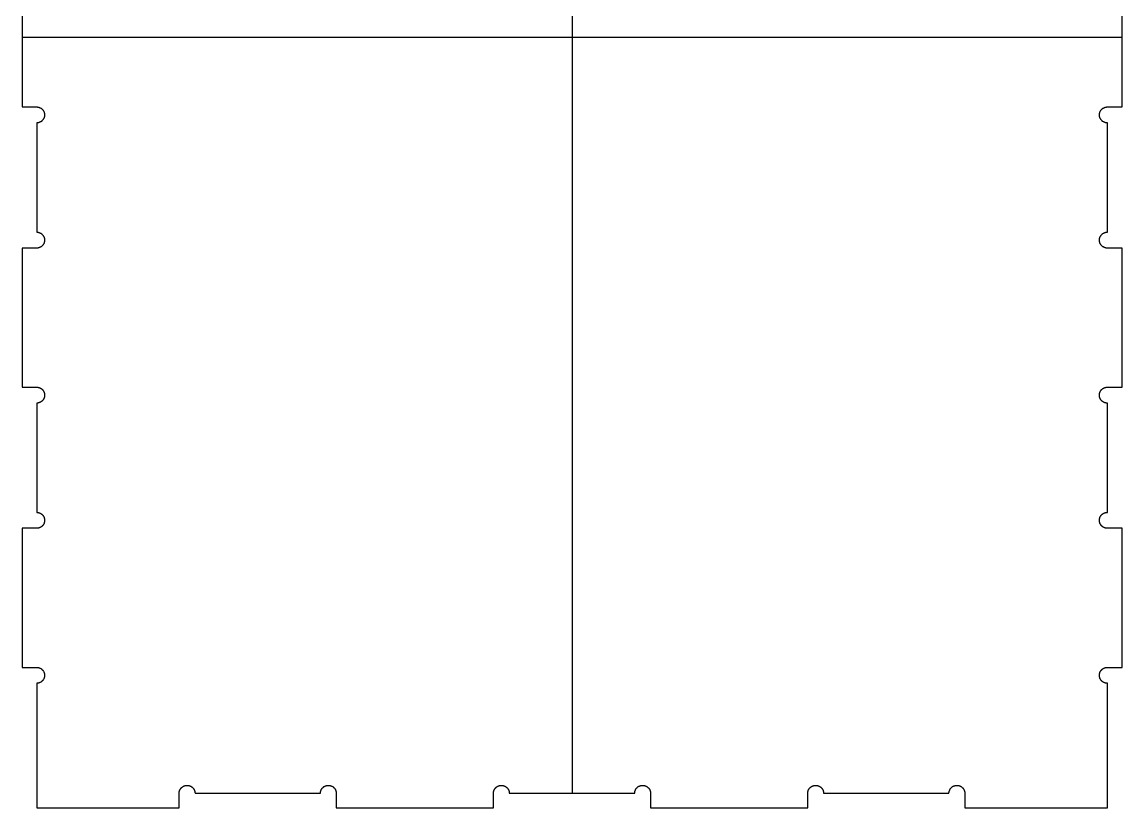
# Model space of a CAD drawing. Header units: millimetres. Extents: x -3003 to 2440, y -88 to 1748.
# Drawn here: x -1476.2 to -1026.2, y 1118.4 to 1439.7 of the extents above; entities that cross this region are included whole.
import ezdxf

# ---------------------------------------------------------------- set-up
doc = ezdxf.new("R2010")
doc.units = ezdxf.units.MM
doc.header["$MEASUREMENT"] = 0
doc.layers.add('LAID OUT PARTS', color=7, linetype='Continuous', true_color=0x000000)

msp = doc.modelspace()

# ---------------------------------------------------------------- linework, layer by layer
at = {"layer": 'LAID OUT PARTS'}
for p, q in [((-1251.18, 1668.39, -6), (-1251.18, 1124.39, -6)), ((-1251.18, 1668.39), (-1251.18, 1124.39)), ((-1026.18, 1433.39, -6), (-1476.18, 1433.39, -6)), ((-1026.18, 1433.39), (-1476.18, 1433.39))]:
    msp.add_line(p, q, dxfattribs=at)
for points in [[(-1476.18, 1461.83, -6), (-1476.18, 1433.39, -6), (-1476.18, 1404.96, -6)], [(-1476.18, 1461.83), (-1476.18, 1433.39), (-1476.18, 1404.96)], [(-1476.18, 1461.83, -3), (-1476.18, 1433.39, -3), (-1476.18, 1404.96, -3)], [(-1026.18, 1404.96, -6), (-1026.18, 1433.39, -6), (-1026.18, 1461.83, -6)], [(-1026.18, 1404.96), (-1026.18, 1433.39), (-1026.18, 1461.83)], [(-1026.18, 1404.96, -3), (-1026.18, 1433.39, -3), (-1026.18, 1461.83, -3)], [(-1476.18, 1433.39, -6), (-1476.18, 1433.39, -3), (-1476.18, 1433.39)], [(-1026.18, 1433.39, -6), (-1026.18, 1433.39, -3), (-1026.18, 1433.39)], [(-1476.18, 1404.96, -6), (-1476.18, 1404.96, -3), (-1476.18, 1404.96)], [(-1476.18, 1404.96, -6), (-1473.18, 1404.96, -6), (-1470.18, 1404.96, -6)], [(-1476.18, 1404.96), (-1473.18, 1404.96), (-1470.18, 1404.96)], [(-1476.18, 1404.96, -3), (-1473.18, 1404.96, -3), (-1470.18, 1404.96, -3)], [(-1473.18, 1404.96, -6), (-1473.18, 1404.96, -3), (-1473.18, 1404.96)], [(-1470.18, 1404.96, -6), (-1470.18, 1404.96, -3), (-1470.18, 1404.96)], [(-1032.18, 1404.96, -6), (-1032.18, 1404.96, -3), (-1032.18, 1404.96)], [(-1032.18, 1404.96, -6), (-1029.18, 1404.96, -6), (-1026.18, 1404.96, -6)], [(-1032.18, 1404.96), (-1029.18, 1404.96), (-1026.18, 1404.96)], [(-1032.18, 1404.96, -3), (-1029.18, 1404.96, -3), (-1026.18, 1404.96, -3)], [(-1029.18, 1404.96, -6), (-1029.18, 1404.96, -3), (-1029.18, 1404.96)], [(-1026.18, 1404.96, -6), (-1026.18, 1404.96, -3), (-1026.18, 1404.96)], [(-1466.93, 1401.71, -6), (-1466.93, 1401.71, -3), (-1466.93, 1401.71)], [(-1035.43, 1401.71, -6), (-1035.43, 1401.71, -3), (-1035.43, 1401.71)], [(-1470.18, 1398.46, -6), (-1470.18, 1398.46, -3), (-1470.18, 1398.46)], [(-1470.18, 1398.46, -6), (-1470.18, 1376.12, -6), (-1470.18, 1353.78, -6)], [(-1470.18, 1398.46), (-1470.18, 1376.12), (-1470.18, 1353.78)], [(-1470.18, 1398.46, -3), (-1470.18, 1376.12, -3), (-1470.18, 1353.78, -3)], [(-1032.18, 1353.78, -6), (-1032.18, 1376.12, -6), (-1032.18, 1398.46, -6)], [(-1032.18, 1398.46, -6), (-1032.18, 1398.46, -3), (-1032.18, 1398.46)], [(-1032.18, 1353.78), (-1032.18, 1376.12), (-1032.18, 1398.46)], [(-1032.18, 1353.78, -3), (-1032.18, 1376.12, -3), (-1032.18, 1398.46, -3)], [(-1470.18, 1376.12, -6), (-1470.18, 1376.12, -3), (-1470.18, 1376.12)], [(-1032.18, 1376.12, -6), (-1032.18, 1376.12, -3), (-1032.18, 1376.12)], [(-1470.18, 1353.78, -6), (-1470.18, 1353.78, -3), (-1470.18, 1353.78)], [(-1466.93, 1350.53, -6), (-1466.93, 1350.53, -3), (-1466.93, 1350.53)], [(-1035.43, 1350.53, -6), (-1035.43, 1350.53, -3), (-1035.43, 1350.53)], [(-1032.18, 1353.78, -6), (-1032.18, 1353.78, -3), (-1032.18, 1353.78)], [(-1470.18, 1347.28, -6), (-1473.18, 1347.28, -6), (-1476.18, 1347.28, -6)], [(-1476.18, 1347.28, -6), (-1476.18, 1347.28, -3), (-1476.18, 1347.28)], [(-1470.18, 1347.28), (-1473.18, 1347.28), (-1476.18, 1347.28)], [(-1476.18, 1347.28, -6), (-1476.18, 1318.85, -6), (-1476.18, 1290.41, -6)], [(-1476.18, 1347.28), (-1476.18, 1318.85), (-1476.18, 1290.41)], [(-1470.18, 1347.28, -3), (-1473.18, 1347.28, -3), (-1476.18, 1347.28, -3)], [(-1476.18, 1347.28, -3), (-1476.18, 1318.85, -3), (-1476.18, 1290.41, -3)], [(-1473.18, 1347.28, -6), (-1473.18, 1347.28, -3), (-1473.18, 1347.28)], [(-1470.18, 1347.28, -6), (-1470.18, 1347.28, -3), (-1470.18, 1347.28)], [(-1026.18, 1347.28, -6), (-1029.18, 1347.28, -6), (-1032.18, 1347.28, -6)], [(-1032.18, 1347.28, -6), (-1032.18, 1347.28, -3), (-1032.18, 1347.28)], [(-1026.18, 1347.28), (-1029.18, 1347.28), (-1032.18, 1347.28)], [(-1026.18, 1347.28, -3), (-1029.18, 1347.28, -3), (-1032.18, 1347.28, -3)], [(-1029.18, 1347.28, -6), (-1029.18, 1347.28, -3), (-1029.18, 1347.28)], [(-1026.18, 1290.41, -6), (-1026.18, 1318.85, -6), (-1026.18, 1347.28, -6)], [(-1026.18, 1347.28, -6), (-1026.18, 1347.28, -3), (-1026.18, 1347.28)], [(-1026.18, 1290.41), (-1026.18, 1318.85), (-1026.18, 1347.28)], [(-1026.18, 1290.41, -3), (-1026.18, 1318.85, -3), (-1026.18, 1347.28, -3)], [(-1476.18, 1318.85, -6), (-1476.18, 1318.85, -3), (-1476.18, 1318.85)], [(-1026.18, 1318.85, -6), (-1026.18, 1318.85, -3), (-1026.18, 1318.85)], [(-1476.18, 1290.41, -6), (-1476.18, 1290.41, -3), (-1476.18, 1290.41)], [(-1476.18, 1290.41, -6), (-1473.18, 1290.41, -6), (-1470.18, 1290.41, -6)], [(-1476.18, 1290.41), (-1473.18, 1290.41), (-1470.18, 1290.41)], [(-1476.18, 1290.41, -3), (-1473.18, 1290.41, -3), (-1470.18, 1290.41, -3)], [(-1473.18, 1290.41, -6), (-1473.18, 1290.41, -3), (-1473.18, 1290.41)], [(-1470.18, 1290.41, -6), (-1470.18, 1290.41, -3), (-1470.18, 1290.41)], [(-1467.88, 1289.46, -6), (-1467.88, 1289.46, -3), (-1467.88, 1289.46)], [(-1466.93, 1287.16, -6), (-1466.93, 1287.16, -3), (-1466.93, 1287.16)], [(-1035.43, 1287.16, -6), (-1035.43, 1287.16, -3), (-1035.43, 1287.16)], [(-1034.48, 1289.46, -6), (-1034.48, 1289.46, -3), (-1034.48, 1289.46)], [(-1032.18, 1290.41, -6), (-1032.18, 1290.41, -3), (-1032.18, 1290.41)], [(-1032.18, 1290.41, -6), (-1029.18, 1290.41, -6), (-1026.18, 1290.41, -6)], [(-1032.18, 1290.41), (-1029.18, 1290.41), (-1026.18, 1290.41)], [(-1032.18, 1290.41, -3), (-1029.18, 1290.41, -3), (-1026.18, 1290.41, -3)], [(-1029.18, 1290.41, -6), (-1029.18, 1290.41, -3), (-1029.18, 1290.41)], [(-1026.18, 1290.41, -6), (-1026.18, 1290.41, -3), (-1026.18, 1290.41)], [(-1470.18, 1283.91, -6), (-1470.18, 1283.91, -3), (-1470.18, 1283.91)], [(-1470.18, 1283.91, -6), (-1470.18, 1261.57, -6), (-1470.18, 1239.24, -6)], [(-1470.18, 1283.91), (-1470.18, 1261.57), (-1470.18, 1239.24)], [(-1470.18, 1283.91, -3), (-1470.18, 1261.57, -3), (-1470.18, 1239.24, -3)], [(-1467.88, 1284.86, -6), (-1467.88, 1284.86, -3), (-1467.88, 1284.86)], [(-1034.48, 1284.86, -6), (-1034.48, 1284.86, -3), (-1034.48, 1284.86)], [(-1032.18, 1239.24, -6), (-1032.18, 1261.57, -6), (-1032.18, 1283.91, -6)], [(-1032.18, 1283.91, -6), (-1032.18, 1283.91, -3), (-1032.18, 1283.91)], [(-1032.18, 1239.24), (-1032.18, 1261.57), (-1032.18, 1283.91)], [(-1032.18, 1239.24, -3), (-1032.18, 1261.57, -3), (-1032.18, 1283.91, -3)], [(-1470.18, 1261.57, -6), (-1470.18, 1261.57, -3), (-1470.18, 1261.57)], [(-1032.18, 1261.57, -6), (-1032.18, 1261.57, -3), (-1032.18, 1261.57)], [(-1470.18, 1239.24, -6), (-1470.18, 1239.24, -3), (-1470.18, 1239.24)], [(-1467.88, 1238.29, -6), (-1467.88, 1238.29, -3), (-1467.88, 1238.29)], [(-1034.48, 1238.29, -6), (-1034.48, 1238.29, -3), (-1034.48, 1238.29)], [(-1032.18, 1239.24, -6), (-1032.18, 1239.24, -3), (-1032.18, 1239.24)], [(-1467.88, 1233.69, -6), (-1467.88, 1233.69, -3), (-1467.88, 1233.69)], [(-1466.93, 1235.99, -6), (-1466.93, 1235.99, -3), (-1466.93, 1235.99)], [(-1035.43, 1235.99, -6), (-1035.43, 1235.99, -3), (-1035.43, 1235.99)], [(-1034.48, 1233.69, -6), (-1034.48, 1233.69, -3), (-1034.48, 1233.69)], [(-1470.18, 1232.74, -6), (-1473.18, 1232.74, -6), (-1476.18, 1232.74, -6)], [(-1476.18, 1232.74, -6), (-1476.18, 1232.74, -3), (-1476.18, 1232.74)], [(-1470.18, 1232.74), (-1473.18, 1232.74), (-1476.18, 1232.74)], [(-1476.18, 1232.74, -6), (-1476.18, 1204.3, -6), (-1476.18, 1175.87, -6)], [(-1476.18, 1232.74), (-1476.18, 1204.3), (-1476.18, 1175.87)], [(-1470.18, 1232.74, -3), (-1473.18, 1232.74, -3), (-1476.18, 1232.74, -3)], [(-1476.18, 1232.74, -3), (-1476.18, 1204.3, -3), (-1476.18, 1175.87, -3)], [(-1473.18, 1232.74, -6), (-1473.18, 1232.74, -3), (-1473.18, 1232.74)], [(-1470.18, 1232.74, -6), (-1470.18, 1232.74, -3), (-1470.18, 1232.74)], [(-1026.18, 1232.74, -6), (-1029.18, 1232.74, -6), (-1032.18, 1232.74, -6)], [(-1032.18, 1232.74, -6), (-1032.18, 1232.74, -3), (-1032.18, 1232.74)], [(-1026.18, 1232.74), (-1029.18, 1232.74), (-1032.18, 1232.74)], [(-1026.18, 1232.74, -3), (-1029.18, 1232.74, -3), (-1032.18, 1232.74, -3)], [(-1029.18, 1232.74, -6), (-1029.18, 1232.74, -3), (-1029.18, 1232.74)], [(-1026.18, 1175.87, -6), (-1026.18, 1204.3, -6), (-1026.18, 1232.74, -6)], [(-1026.18, 1232.74, -6), (-1026.18, 1232.74, -3), (-1026.18, 1232.74)], [(-1026.18, 1175.87), (-1026.18, 1204.3), (-1026.18, 1232.74)], [(-1026.18, 1175.87, -3), (-1026.18, 1204.3, -3), (-1026.18, 1232.74, -3)], [(-1476.18, 1204.3, -6), (-1476.18, 1204.3, -3), (-1476.18, 1204.3)], [(-1026.18, 1204.3, -6), (-1026.18, 1204.3, -3), (-1026.18, 1204.3)], [(-1476.18, 1175.87, -6), (-1476.18, 1175.87, -3), (-1476.18, 1175.87)], [(-1476.18, 1175.87, -6), (-1473.18, 1175.87, -6), (-1470.18, 1175.87, -6)], [(-1476.18, 1175.87), (-1473.18, 1175.87), (-1470.18, 1175.87)], [(-1476.18, 1175.87, -3), (-1473.18, 1175.87, -3), (-1470.18, 1175.87, -3)], [(-1473.18, 1175.87, -6), (-1473.18, 1175.87, -3), (-1473.18, 1175.87)], [(-1470.18, 1175.87, -6), (-1470.18, 1175.87, -3), (-1470.18, 1175.87)], [(-1034.48, 1174.91, -6), (-1034.48, 1174.91, -3), (-1034.48, 1174.91)], [(-1032.18, 1175.87, -6), (-1032.18, 1175.87, -3), (-1032.18, 1175.87)], [(-1032.18, 1175.87, -6), (-1029.18, 1175.87, -6), (-1026.18, 1175.87, -6)], [(-1032.18, 1175.87), (-1029.18, 1175.87), (-1026.18, 1175.87)], [(-1032.18, 1175.87, -3), (-1029.18, 1175.87, -3), (-1026.18, 1175.87, -3)], [(-1029.18, 1175.87, -6), (-1029.18, 1175.87, -3), (-1029.18, 1175.87)], [(-1026.18, 1175.87, -6), (-1026.18, 1175.87, -3), (-1026.18, 1175.87)], [(-1466.93, 1172.62, -6), (-1466.93, 1172.62, -3), (-1466.93, 1172.62)], [(-1035.43, 1172.62, -6), (-1035.43, 1172.62, -3), (-1035.43, 1172.62)], [(-1034.48, 1170.32, -6), (-1034.48, 1170.32, -3), (-1034.48, 1170.32)], [(-1470.18, 1169.37, -6), (-1470.18, 1169.37, -3), (-1470.18, 1169.37)], [(-1470.18, 1169.37, -6), (-1470.18, 1143.88, -6), (-1470.18, 1118.39, -6)], [(-1470.18, 1169.37), (-1470.18, 1143.88), (-1470.18, 1118.39)], [(-1470.18, 1169.37, -3), (-1470.18, 1143.88, -3), (-1470.18, 1118.39, -3)], [(-1032.18, 1118.39, -6), (-1032.18, 1143.88, -6), (-1032.18, 1169.37, -6)], [(-1032.18, 1169.37, -6), (-1032.18, 1169.37, -3), (-1032.18, 1169.37)], [(-1032.18, 1118.39), (-1032.18, 1143.88), (-1032.18, 1169.37)], [(-1032.18, 1118.39, -3), (-1032.18, 1143.88, -3), (-1032.18, 1169.37, -3)], [(-1470.18, 1143.88, -6), (-1470.18, 1143.88, -3), (-1470.18, 1143.88)], [(-1032.18, 1143.88, -6), (-1032.18, 1143.88, -3), (-1032.18, 1143.88)], [(-1410.94, 1126.69, -6), (-1410.94, 1126.69, -3), (-1410.94, 1126.69)], [(-1408.65, 1127.64, -6), (-1408.65, 1127.64, -3), (-1408.65, 1127.64)], [(-1406.35, 1126.69, -6), (-1406.35, 1126.69, -3), (-1406.35, 1126.69)], [(-1350.86, 1127.64, -6), (-1350.86, 1127.64, -3), (-1350.86, 1127.64)], [(-1282.37, 1126.69, -6), (-1282.37, 1126.69, -3), (-1282.37, 1126.69)], [(-1280.07, 1127.64, -6), (-1280.07, 1127.64, -3), (-1280.07, 1127.64)], [(-1277.78, 1126.69, -6), (-1277.78, 1126.69, -3), (-1277.78, 1126.69)], [(-1222.29, 1127.64, -6), (-1222.29, 1127.64, -3), (-1222.29, 1127.64)], [(-1153.8, 1126.69, -6), (-1153.8, 1126.69, -3), (-1153.8, 1126.69)], [(-1151.5, 1127.64, -6), (-1151.5, 1127.64, -3), (-1151.5, 1127.64)], [(-1149.2, 1126.69, -6), (-1149.2, 1126.69, -3), (-1149.2, 1126.69)], [(-1093.72, 1127.64, -6), (-1093.72, 1127.64, -3), (-1093.72, 1127.64)], [(-1411.9, 1118.39, -6), (-1411.9, 1121.39, -6), (-1411.9, 1124.39, -6)], [(-1411.9, 1124.39, -6), (-1411.9, 1124.39, -3), (-1411.9, 1124.39)], [(-1411.9, 1118.39), (-1411.9, 1121.39), (-1411.9, 1124.39)], [(-1411.9, 1118.39, -3), (-1411.9, 1121.39, -3), (-1411.9, 1124.39, -3)], [(-1411.9, 1121.39, -6), (-1411.9, 1121.39, -3), (-1411.9, 1121.39)], [(-1405.4, 1124.39, -6), (-1405.4, 1124.39, -3), (-1405.4, 1124.39)], [(-1405.4, 1124.39, -6), (-1379.75, 1124.39, -6), (-1354.11, 1124.39, -6)], [(-1405.4, 1124.39), (-1379.75, 1124.39), (-1354.11, 1124.39)], [(-1405.4, 1124.39, -3), (-1379.75, 1124.39, -3), (-1354.11, 1124.39, -3)], [(-1379.75, 1124.39, -6), (-1379.75, 1124.39, -3), (-1379.75, 1124.39)], [(-1354.11, 1124.39, -6), (-1354.11, 1124.39, -3), (-1354.11, 1124.39)], [(-1347.61, 1124.39, -6), (-1347.61, 1124.39, -3), (-1347.61, 1124.39)], [(-1347.61, 1124.39, -6), (-1347.61, 1121.39, -6), (-1347.61, 1118.39, -6)], [(-1347.61, 1124.39), (-1347.61, 1121.39), (-1347.61, 1118.39)], [(-1347.61, 1124.39, -3), (-1347.61, 1121.39, -3), (-1347.61, 1118.39, -3)], [(-1347.61, 1121.39, -6), (-1347.61, 1121.39, -3), (-1347.61, 1121.39)], [(-1283.32, 1118.39, -6), (-1283.32, 1121.39, -6), (-1283.32, 1124.39, -6)], [(-1283.32, 1124.39, -6), (-1283.32, 1124.39, -3), (-1283.32, 1124.39)], [(-1283.32, 1118.39), (-1283.32, 1121.39), (-1283.32, 1124.39)], [(-1283.32, 1118.39, -3), (-1283.32, 1121.39, -3), (-1283.32, 1124.39, -3)], [(-1283.32, 1121.39, -6), (-1283.32, 1121.39, -3), (-1283.32, 1121.39)], [(-1276.82, 1124.39, -6), (-1276.82, 1124.39, -3), (-1276.82, 1124.39)], [(-1276.82, 1124.39, -6), (-1251.18, 1124.39, -6), (-1225.54, 1124.39, -6)], [(-1276.82, 1124.39), (-1251.18, 1124.39), (-1225.54, 1124.39)], [(-1276.82, 1124.39, -3), (-1251.18, 1124.39, -3), (-1225.54, 1124.39, -3)], [(-1251.18, 1124.39, -6), (-1251.18, 1124.39, -3), (-1251.18, 1124.39)], [(-1225.54, 1124.39, -6), (-1225.54, 1124.39, -3), (-1225.54, 1124.39)], [(-1219.04, 1124.39, -6), (-1219.04, 1124.39, -3), (-1219.04, 1124.39)], [(-1219.04, 1124.39, -6), (-1219.04, 1121.39, -6), (-1219.04, 1118.39, -6)], [(-1219.04, 1124.39), (-1219.04, 1121.39), (-1219.04, 1118.39)], [(-1219.04, 1124.39, -3), (-1219.04, 1121.39, -3), (-1219.04, 1118.39, -3)], [(-1219.04, 1121.39, -6), (-1219.04, 1121.39, -3), (-1219.04, 1121.39)], [(-1154.75, 1118.39, -6), (-1154.75, 1121.39, -6), (-1154.75, 1124.39, -6)], [(-1154.75, 1124.39, -6), (-1154.75, 1124.39, -3), (-1154.75, 1124.39)], [(-1154.75, 1118.39), (-1154.75, 1121.39), (-1154.75, 1124.39)], [(-1154.75, 1118.39, -3), (-1154.75, 1121.39, -3), (-1154.75, 1124.39, -3)], [(-1154.75, 1121.39, -6), (-1154.75, 1121.39, -3), (-1154.75, 1121.39)], [(-1148.25, 1124.39, -6), (-1148.25, 1124.39, -3), (-1148.25, 1124.39)], [(-1148.25, 1124.39, -6), (-1122.61, 1124.39, -6), (-1096.97, 1124.39, -6)], [(-1148.25, 1124.39), (-1122.61, 1124.39), (-1096.97, 1124.39)], [(-1148.25, 1124.39, -3), (-1122.61, 1124.39, -3), (-1096.97, 1124.39, -3)], [(-1122.61, 1124.39, -6), (-1122.61, 1124.39, -3), (-1122.61, 1124.39)], [(-1096.97, 1124.39, -6), (-1096.97, 1124.39, -3), (-1096.97, 1124.39)], [(-1090.47, 1124.39, -6), (-1090.47, 1121.39, -6), (-1090.47, 1118.39, -6)], [(-1090.47, 1124.39), (-1090.47, 1121.39), (-1090.47, 1118.39)], [(-1090.47, 1124.39, -6), (-1090.47, 1124.39, -3), (-1090.47, 1124.39)], [(-1090.47, 1124.39, -3), (-1090.47, 1121.39, -3), (-1090.47, 1118.39, -3)], [(-1090.47, 1121.39, -6), (-1090.47, 1121.39, -3), (-1090.47, 1121.39)], [(-1470.18, 1118.39, -6), (-1470.18, 1118.39, -3), (-1470.18, 1118.39)], [(-1470.18, 1118.39, -6), (-1441.04, 1118.39, -6), (-1411.9, 1118.39, -6)], [(-1470.18, 1118.39), (-1441.04, 1118.39), (-1411.9, 1118.39)], [(-1470.18, 1118.39, -3), (-1441.04, 1118.39, -3), (-1411.9, 1118.39, -3)], [(-1441.04, 1118.39, -6), (-1441.04, 1118.39, -3), (-1441.04, 1118.39)], [(-1411.9, 1118.39, -6), (-1411.9, 1118.39, -3), (-1411.9, 1118.39)], [(-1347.61, 1118.39, -6), (-1347.61, 1118.39, -3), (-1347.61, 1118.39)], [(-1347.61, 1118.39, -6), (-1315.47, 1118.39, -6), (-1283.32, 1118.39, -6)], [(-1347.61, 1118.39), (-1315.47, 1118.39), (-1283.32, 1118.39)], [(-1347.61, 1118.39, -3), (-1315.47, 1118.39, -3), (-1283.32, 1118.39, -3)], [(-1315.47, 1118.39, -6), (-1315.47, 1118.39, -3), (-1315.47, 1118.39)], [(-1283.32, 1118.39, -6), (-1283.32, 1118.39, -3), (-1283.32, 1118.39)], [(-1219.04, 1118.39, -6), (-1219.04, 1118.39, -3), (-1219.04, 1118.39)], [(-1219.04, 1118.39, -6), (-1186.9, 1118.39, -6), (-1154.75, 1118.39, -6)], [(-1219.04, 1118.39), (-1186.9, 1118.39), (-1154.75, 1118.39)], [(-1219.04, 1118.39, -3), (-1186.9, 1118.39, -3), (-1154.75, 1118.39, -3)], [(-1186.9, 1118.39, -6), (-1186.9, 1118.39, -3), (-1186.9, 1118.39)], [(-1154.75, 1118.39, -6), (-1154.75, 1118.39, -3), (-1154.75, 1118.39)], [(-1090.47, 1118.39, -6), (-1090.47, 1118.39, -3), (-1090.47, 1118.39)], [(-1090.47, 1118.39, -6), (-1061.32, 1118.39, -6), (-1032.18, 1118.39, -6)], [(-1090.47, 1118.39), (-1061.32, 1118.39), (-1032.18, 1118.39)], [(-1090.47, 1118.39, -3), (-1061.32, 1118.39, -3), (-1032.18, 1118.39, -3)], [(-1061.32, 1118.39, -6), (-1061.32, 1118.39, -3), (-1061.32, 1118.39)], [(-1032.18, 1118.39, -6), (-1032.18, 1118.39, -3), (-1032.18, 1118.39)]]:
    msp.add_open_spline(points, degree=2, dxfattribs=at)
for points, weights, knots in [([(-1470.18, 1404.96, -6), (-1466.93, 1404.96, -6), (-1466.93, 1401.71, -6), (-1466.93, 1398.46, -6), (-1470.18, 1398.46, -6)], [1, 0.707106781187, 1, 0.707106781187, 1], [-384.395177, -384.395177, -384.395177, -379.290089, -379.290089, -374.185001, -374.185001, -374.185001]), ([(-1470.18, 1404.96), (-1466.93, 1404.96), (-1466.93, 1401.71), (-1466.93, 1398.46), (-1470.18, 1398.46)], [1, 0.707106781187, 1, 0.707106781187, 1], [-384.395177, -384.395177, -384.395177, -379.290089, -379.290089, -374.185001, -374.185001, -374.185001]), ([(-1470.18, 1404.96, -3), (-1466.93, 1404.96, -3), (-1466.93, 1401.71, -3), (-1466.93, 1398.46, -3), (-1470.18, 1398.46, -3)], [1, 0.707106781187, 1, 0.707106781187, 1], [-384.395177, -384.395177, -384.395177, -379.290089, -379.290089, -374.185001, -374.185001, -374.185001]), ([(-1032.18, 1398.46, -6), (-1035.43, 1398.46, -6), (-1035.43, 1401.71, -6), (-1035.43, 1404.96, -6), (-1032.18, 1404.96, -6)], [1, 0.707106781187, 1, 0.707106781187, 1], [-520.572198, -520.572198, -520.572198, -515.46711, -515.46711, -510.362022, -510.362022, -510.362022]), ([(-1032.18, 1398.46), (-1035.43, 1398.46), (-1035.43, 1401.71), (-1035.43, 1404.96), (-1032.18, 1404.96)], [1, 0.707106781187, 1, 0.707106781187, 1], [-520.572198, -520.572198, -520.572198, -515.46711, -515.46711, -510.362022, -510.362022, -510.362022]), ([(-1032.18, 1398.46, -3), (-1035.43, 1398.46, -3), (-1035.43, 1401.71, -3), (-1035.43, 1404.96, -3), (-1032.18, 1404.96, -3)], [1, 0.707106781187, 1, 0.707106781187, 1], [-520.572198, -520.572198, -520.572198, -515.46711, -515.46711, -510.362022, -510.362022, -510.362022]), ([(-1470.18, 1353.78, -6), (-1466.93, 1353.78, -6), (-1466.93, 1350.53, -6), (-1466.93, 1347.28, -6), (-1470.18, 1347.28, -6)], [1, 0.707106781187, 1, 0.707106781187, 1], [-373.411985, -373.411985, -373.411985, -368.306897, -368.306897, -363.201809, -363.201809, -363.201809]), ([(-1470.18, 1353.78), (-1466.93, 1353.78), (-1466.93, 1350.53), (-1466.93, 1347.28), (-1470.18, 1347.28)], [1, 0.707106781187, 1, 0.707106781187, 1], [-373.411985, -373.411985, -373.411985, -368.306897, -368.306897, -363.201809, -363.201809, -363.201809]), ([(-1470.18, 1353.78, -3), (-1466.93, 1353.78, -3), (-1466.93, 1350.53, -3), (-1466.93, 1347.28, -3), (-1470.18, 1347.28, -3)], [1, 0.707106781187, 1, 0.707106781187, 1], [-373.411985, -373.411985, -373.411985, -368.306897, -368.306897, -363.201809, -363.201809, -363.201809]), ([(-1032.18, 1347.28, -6), (-1035.43, 1347.28, -6), (-1035.43, 1350.53, -6), (-1035.43, 1353.78, -6), (-1032.18, 1353.78, -6)], [1, 0.707106781187, 1, 0.707106781187, 1], [-531.55539, -531.55539, -531.55539, -526.450302, -526.450302, -521.345214, -521.345214, -521.345214]), ([(-1032.18, 1347.28), (-1035.43, 1347.28), (-1035.43, 1350.53), (-1035.43, 1353.78), (-1032.18, 1353.78)], [1, 0.707106781187, 1, 0.707106781187, 1], [-531.55539, -531.55539, -531.55539, -526.450302, -526.450302, -521.345214, -521.345214, -521.345214]), ([(-1032.18, 1347.28, -3), (-1035.43, 1347.28, -3), (-1035.43, 1350.53, -3), (-1035.43, 1353.78, -3), (-1032.18, 1353.78, -3)], [1, 0.707106781187, 1, 0.707106781187, 1], [-531.55539, -531.55539, -531.55539, -526.450302, -526.450302, -521.345214, -521.345214, -521.345214]), ([(-1470.18, 1290.41, -6), (-1468.84, 1290.41, -6), (-1467.88, 1289.46, -6), (-1466.93, 1288.51, -6), (-1466.93, 1287.16, -6), (-1466.93, 1285.81, -6), (-1467.88, 1284.86, -6), (-1468.84, 1283.91, -6), (-1470.18, 1283.91, -6)], [1, 0.923879508418, 1, 0.923879508418, 1, 0.923879508418, 1, 0.923879508418, 1], [-360.201809, -360.201809, -360.201809, -357.649265, -357.649265, -355.09672, -355.09672, -352.544176, -352.544176, -349.991632, -349.991632, -349.991632]), ([(-1470.18, 1290.41), (-1468.84, 1290.41), (-1467.88, 1289.46), (-1466.93, 1288.51), (-1466.93, 1287.16), (-1466.93, 1285.81), (-1467.88, 1284.86), (-1468.84, 1283.91), (-1470.18, 1283.91)], [1, 0.923879508418, 1, 0.923879508418, 1, 0.923879508418, 1, 0.923879508418, 1], [-360.201809, -360.201809, -360.201809, -357.649265, -357.649265, -355.09672, -355.09672, -352.544176, -352.544176, -349.991632, -349.991632, -349.991632]), ([(-1470.18, 1290.41, -3), (-1468.84, 1290.41, -3), (-1467.88, 1289.46, -3), (-1466.93, 1288.51, -3), (-1466.93, 1287.16, -3), (-1466.93, 1285.81, -3), (-1467.88, 1284.86, -3), (-1468.84, 1283.91, -3), (-1470.18, 1283.91, -3)], [1, 0.923879508418, 1, 0.923879508418, 1, 0.923879508418, 1, 0.923879508418, 1], [-360.201809, -360.201809, -360.201809, -357.649265, -357.649265, -355.09672, -355.09672, -352.544176, -352.544176, -349.991632, -349.991632, -349.991632]), ([(-1032.18, 1283.91, -6), (-1033.53, 1283.91, -6), (-1034.48, 1284.86, -6), (-1035.43, 1285.81, -6), (-1035.43, 1287.16, -6), (-1035.43, 1288.51, -6), (-1034.48, 1289.46, -6), (-1033.53, 1290.41, -6), (-1032.18, 1290.41, -6)], [1, 0.923879517922, 1, 0.923879517922, 1, 0.923879517922, 1, 0.923879517922, 1], [-544.765567, -544.765567, -544.765567, -542.213023, -542.213023, -539.660479, -539.660479, -537.107934, -537.107934, -534.55539, -534.55539, -534.55539]), ([(-1032.18, 1283.91), (-1033.53, 1283.91), (-1034.48, 1284.86), (-1035.43, 1285.81), (-1035.43, 1287.16), (-1035.43, 1288.51), (-1034.48, 1289.46), (-1033.53, 1290.41), (-1032.18, 1290.41)], [1, 0.923879517922, 1, 0.923879517922, 1, 0.923879517922, 1, 0.923879517922, 1], [-544.765567, -544.765567, -544.765567, -542.213023, -542.213023, -539.660479, -539.660479, -537.107934, -537.107934, -534.55539, -534.55539, -534.55539]), ([(-1032.18, 1283.91, -3), (-1033.53, 1283.91, -3), (-1034.48, 1284.86, -3), (-1035.43, 1285.81, -3), (-1035.43, 1287.16, -3), (-1035.43, 1288.51, -3), (-1034.48, 1289.46, -3), (-1033.53, 1290.41, -3), (-1032.18, 1290.41, -3)], [1, 0.923879517922, 1, 0.923879517922, 1, 0.923879517922, 1, 0.923879517922, 1], [-544.765567, -544.765567, -544.765567, -542.213023, -542.213023, -539.660479, -539.660479, -537.107934, -537.107934, -534.55539, -534.55539, -534.55539]), ([(-1470.18, 1239.24, -6), (-1468.84, 1239.24, -6), (-1467.88, 1238.29, -6), (-1466.93, 1237.33, -6), (-1466.93, 1235.99, -6), (-1466.93, 1234.64, -6), (-1467.88, 1233.69, -6), (-1468.84, 1232.74, -6), (-1470.18, 1232.74, -6)], [1, 0.923879499982, 1, 0.923879499982, 1, 0.923879499982, 1, 0.923879499982, 1], [-349.218616, -349.218616, -349.218616, -346.666071, -346.666071, -344.113526, -344.113526, -341.560982, -341.560982, -339.008437, -339.008437, -339.008437]), ([(-1470.18, 1239.24), (-1468.84, 1239.24), (-1467.88, 1238.29), (-1466.93, 1237.33), (-1466.93, 1235.99), (-1466.93, 1234.64), (-1467.88, 1233.69), (-1468.84, 1232.74), (-1470.18, 1232.74)], [1, 0.923879499982, 1, 0.923879499982, 1, 0.923879499982, 1, 0.923879499982, 1], [-349.218616, -349.218616, -349.218616, -346.666071, -346.666071, -344.113526, -344.113526, -341.560982, -341.560982, -339.008437, -339.008437, -339.008437]), ([(-1470.18, 1239.24, -3), (-1468.84, 1239.24, -3), (-1467.88, 1238.29, -3), (-1466.93, 1237.33, -3), (-1466.93, 1235.99, -3), (-1466.93, 1234.64, -3), (-1467.88, 1233.69, -3), (-1468.84, 1232.74, -3), (-1470.18, 1232.74, -3)], [1, 0.923879499982, 1, 0.923879499982, 1, 0.923879499982, 1, 0.923879499982, 1], [-349.218616, -349.218616, -349.218616, -346.666071, -346.666071, -344.113526, -344.113526, -341.560982, -341.560982, -339.008437, -339.008437, -339.008437]), ([(-1032.18, 1232.74, -6), (-1033.53, 1232.74, -6), (-1034.48, 1233.69, -6), (-1035.43, 1234.64, -6), (-1035.43, 1235.99, -6), (-1035.43, 1237.33, -6), (-1034.48, 1238.29, -6), (-1033.53, 1239.24, -6), (-1032.18, 1239.24, -6)], [1, 0.923879501293, 1, 0.923879501293, 1, 0.923879501293, 1, 0.923879501293, 1], [-555.748761, -555.748761, -555.748761, -553.196217, -553.196217, -550.643672, -550.643672, -548.091128, -548.091128, -545.538583, -545.538583, -545.538583]), ([(-1032.18, 1232.74), (-1033.53, 1232.74), (-1034.48, 1233.69), (-1035.43, 1234.64), (-1035.43, 1235.99), (-1035.43, 1237.33), (-1034.48, 1238.29), (-1033.53, 1239.24), (-1032.18, 1239.24)], [1, 0.923879501293, 1, 0.923879501293, 1, 0.923879501293, 1, 0.923879501293, 1], [-555.748761, -555.748761, -555.748761, -553.196217, -553.196217, -550.643672, -550.643672, -548.091128, -548.091128, -545.538583, -545.538583, -545.538583]), ([(-1032.18, 1232.74, -3), (-1033.53, 1232.74, -3), (-1034.48, 1233.69, -3), (-1035.43, 1234.64, -3), (-1035.43, 1235.99, -3), (-1035.43, 1237.33, -3), (-1034.48, 1238.29, -3), (-1033.53, 1239.24, -3), (-1032.18, 1239.24, -3)], [1, 0.923879501293, 1, 0.923879501293, 1, 0.923879501293, 1, 0.923879501293, 1], [-555.748761, -555.748761, -555.748761, -553.196217, -553.196217, -550.643672, -550.643672, -548.091128, -548.091128, -545.538583, -545.538583, -545.538583]), ([(-1470.18, 1175.87, -6), (-1466.93, 1175.87, -6), (-1466.93, 1172.62, -6), (-1466.93, 1169.37, -6), (-1470.18, 1169.37, -6)], [1, 0.707106781186, 1, 0.707106781186, 1], [-336.008437, -336.008437, -336.008437, -330.903349, -330.903349, -325.798261, -325.798261, -325.798261]), ([(-1470.18, 1175.87), (-1466.93, 1175.87), (-1466.93, 1172.62), (-1466.93, 1169.37), (-1470.18, 1169.37)], [1, 0.707106781186, 1, 0.707106781186, 1], [-336.008437, -336.008437, -336.008437, -330.903349, -330.903349, -325.798261, -325.798261, -325.798261]), ([(-1470.18, 1175.87, -3), (-1466.93, 1175.87, -3), (-1466.93, 1172.62, -3), (-1466.93, 1169.37, -3), (-1470.18, 1169.37, -3)], [1, 0.707106781186, 1, 0.707106781186, 1], [-336.008437, -336.008437, -336.008437, -330.903349, -330.903349, -325.798261, -325.798261, -325.798261]), ([(-1032.18, 1169.37, -6), (-1033.53, 1169.37, -6), (-1034.48, 1170.32, -6), (-1035.43, 1171.27, -6), (-1035.43, 1172.62, -6), (-1035.43, 1173.96, -6), (-1034.48, 1174.91, -6), (-1033.53, 1175.87, -6), (-1032.18, 1175.87, -6)], [1, 0.923879510213, 1, 0.923879510213, 1, 0.923879510213, 1, 0.923879510213, 1], [-568.958939, -568.958939, -568.958939, -566.406395, -566.406395, -563.85385, -563.85385, -561.301306, -561.301306, -558.748761, -558.748761, -558.748761]), ([(-1032.18, 1169.37), (-1033.53, 1169.37), (-1034.48, 1170.32), (-1035.43, 1171.27), (-1035.43, 1172.62), (-1035.43, 1173.96), (-1034.48, 1174.91), (-1033.53, 1175.87), (-1032.18, 1175.87)], [1, 0.923879510213, 1, 0.923879510213, 1, 0.923879510213, 1, 0.923879510213, 1], [-568.958939, -568.958939, -568.958939, -566.406395, -566.406395, -563.85385, -563.85385, -561.301306, -561.301306, -558.748761, -558.748761, -558.748761]), ([(-1032.18, 1169.37, -3), (-1033.53, 1169.37, -3), (-1034.48, 1170.32, -3), (-1035.43, 1171.27, -3), (-1035.43, 1172.62, -3), (-1035.43, 1173.96, -3), (-1034.48, 1174.91, -3), (-1033.53, 1175.87, -3), (-1032.18, 1175.87, -3)], [1, 0.923879510213, 1, 0.923879510213, 1, 0.923879510213, 1, 0.923879510213, 1], [-568.958939, -568.958939, -568.958939, -566.406395, -566.406395, -563.85385, -563.85385, -561.301306, -561.301306, -558.748761, -558.748761, -558.748761]), ([(-1411.9, 1124.39, -6), (-1411.9, 1125.74, -6), (-1410.94, 1126.69, -6), (-1409.99, 1127.64, -6), (-1408.65, 1127.64, -6), (-1407.3, 1127.64, -6), (-1406.35, 1126.69, -6), (-1405.4, 1125.74, -6), (-1405.4, 1124.39, -6)], [1, 0.923879515324, 1, 0.923879515324, 1, 0.923879515324, 1, 0.923879515324, 1], [-322.911753, -322.911753, -322.911753, -320.359209, -320.359209, -317.806665, -317.806665, -315.25412, -315.25412, -312.701576, -312.701576, -312.701576]), ([(-1411.9, 1124.39), (-1411.9, 1125.74), (-1410.94, 1126.69), (-1409.99, 1127.64), (-1408.65, 1127.64), (-1407.3, 1127.64), (-1406.35, 1126.69), (-1405.4, 1125.74), (-1405.4, 1124.39)], [1, 0.923879515324, 1, 0.923879515324, 1, 0.923879515324, 1, 0.923879515324, 1], [-322.911753, -322.911753, -322.911753, -320.359209, -320.359209, -317.806665, -317.806665, -315.25412, -315.25412, -312.701576, -312.701576, -312.701576]), ([(-1411.9, 1124.39, -3), (-1411.9, 1125.74, -3), (-1410.94, 1126.69, -3), (-1409.99, 1127.64, -3), (-1408.65, 1127.64, -3), (-1407.3, 1127.64, -3), (-1406.35, 1126.69, -3), (-1405.4, 1125.74, -3), (-1405.4, 1124.39, -3)], [1, 0.923879515324, 1, 0.923879515324, 1, 0.923879515324, 1, 0.923879515324, 1], [-322.911753, -322.911753, -322.911753, -320.359209, -320.359209, -317.806665, -317.806665, -315.25412, -315.25412, -312.701576, -312.701576, -312.701576]), ([(-1354.11, 1124.39, -6), (-1354.11, 1127.64, -6), (-1350.86, 1127.64, -6), (-1347.61, 1127.64, -6), (-1347.61, 1124.39, -6)], [1, 0.707106781187, 1, 0.707106781187, 1], [-311.903798, -311.903798, -311.903798, -306.79871, -306.79871, -301.693622, -301.693622, -301.693622]), ([(-1354.11, 1124.39), (-1354.11, 1127.64), (-1350.86, 1127.64), (-1347.61, 1127.64), (-1347.61, 1124.39)], [1, 0.707106781187, 1, 0.707106781187, 1], [-311.903798, -311.903798, -311.903798, -306.79871, -306.79871, -301.693622, -301.693622, -301.693622]), ([(-1354.11, 1124.39, -3), (-1354.11, 1127.64, -3), (-1350.86, 1127.64, -3), (-1347.61, 1127.64, -3), (-1347.61, 1124.39, -3)], [1, 0.707106781187, 1, 0.707106781187, 1], [-311.903798, -311.903798, -311.903798, -306.79871, -306.79871, -301.693622, -301.693622, -301.693622]), ([(-1283.32, 1124.39, -6), (-1283.32, 1125.74, -6), (-1282.37, 1126.69, -6), (-1281.42, 1127.64, -6), (-1280.07, 1127.64, -6), (-1278.73, 1127.64, -6), (-1277.78, 1126.69, -6), (-1276.82, 1125.74, -6), (-1276.82, 1124.39, -6)], [1, 0.923879516772, 1, 0.923879516772, 1, 0.923879516772, 1, 0.923879516772, 1], [-298.693622, -298.693622, -298.693622, -296.141078, -296.141078, -293.588533, -293.588533, -291.035989, -291.035989, -288.483445, -288.483445, -288.483445]), ([(-1283.32, 1124.39), (-1283.32, 1125.74), (-1282.37, 1126.69), (-1281.42, 1127.64), (-1280.07, 1127.64), (-1278.73, 1127.64), (-1277.78, 1126.69), (-1276.82, 1125.74), (-1276.82, 1124.39)], [1, 0.923879516772, 1, 0.923879516772, 1, 0.923879516772, 1, 0.923879516772, 1], [-298.693622, -298.693622, -298.693622, -296.141078, -296.141078, -293.588533, -293.588533, -291.035989, -291.035989, -288.483445, -288.483445, -288.483445]), ([(-1283.32, 1124.39, -3), (-1283.32, 1125.74, -3), (-1282.37, 1126.69, -3), (-1281.42, 1127.64, -3), (-1280.07, 1127.64, -3), (-1278.73, 1127.64, -3), (-1277.78, 1126.69, -3), (-1276.82, 1125.74, -3), (-1276.82, 1124.39, -3)], [1, 0.923879516772, 1, 0.923879516772, 1, 0.923879516772, 1, 0.923879516772, 1], [-298.693622, -298.693622, -298.693622, -296.141078, -296.141078, -293.588533, -293.588533, -291.035989, -291.035989, -288.483445, -288.483445, -288.483445]), ([(-1225.54, 1124.39, -6), (-1225.54, 1127.64, -6), (-1222.29, 1127.64, -6), (-1219.04, 1127.64, -6), (-1219.04, 1124.39, -6)], [1, 0.707106781187, 1, 0.707106781187, 1], [-287.685667, -287.685667, -287.685667, -282.580579, -282.580579, -277.475491, -277.475491, -277.475491]), ([(-1225.54, 1124.39), (-1225.54, 1127.64), (-1222.29, 1127.64), (-1219.04, 1127.64), (-1219.04, 1124.39)], [1, 0.707106781187, 1, 0.707106781187, 1], [-287.685667, -287.685667, -287.685667, -282.580579, -282.580579, -277.475491, -277.475491, -277.475491]), ([(-1225.54, 1124.39, -3), (-1225.54, 1127.64, -3), (-1222.29, 1127.64, -3), (-1219.04, 1127.64, -3), (-1219.04, 1124.39, -3)], [1, 0.707106781187, 1, 0.707106781187, 1], [-287.685667, -287.685667, -287.685667, -282.580579, -282.580579, -277.475491, -277.475491, -277.475491]), ([(-1154.75, 1124.39, -6), (-1154.75, 1125.74, -6), (-1153.8, 1126.69, -6), (-1152.85, 1127.64, -6), (-1151.5, 1127.64, -6), (-1150.16, 1127.64, -6), (-1149.2, 1126.69, -6), (-1148.25, 1125.74, -6), (-1148.25, 1124.39, -6)], [1, 0.923879514703, 1, 0.923879514703, 1, 0.923879514703, 1, 0.923879514703, 1], [-274.475491, -274.475491, -274.475491, -271.922947, -271.922947, -269.370402, -269.370402, -266.817858, -266.817858, -264.265314, -264.265314, -264.265314]), ([(-1154.75, 1124.39), (-1154.75, 1125.74), (-1153.8, 1126.69), (-1152.85, 1127.64), (-1151.5, 1127.64), (-1150.16, 1127.64), (-1149.2, 1126.69), (-1148.25, 1125.74), (-1148.25, 1124.39)], [1, 0.923879514703, 1, 0.923879514703, 1, 0.923879514703, 1, 0.923879514703, 1], [-274.475491, -274.475491, -274.475491, -271.922947, -271.922947, -269.370402, -269.370402, -266.817858, -266.817858, -264.265314, -264.265314, -264.265314]), ([(-1154.75, 1124.39, -3), (-1154.75, 1125.74, -3), (-1153.8, 1126.69, -3), (-1152.85, 1127.64, -3), (-1151.5, 1127.64, -3), (-1150.16, 1127.64, -3), (-1149.2, 1126.69, -3), (-1148.25, 1125.74, -3), (-1148.25, 1124.39, -3)], [1, 0.923879514703, 1, 0.923879514703, 1, 0.923879514703, 1, 0.923879514703, 1], [-274.475491, -274.475491, -274.475491, -271.922947, -271.922947, -269.370402, -269.370402, -266.817858, -266.817858, -264.265314, -264.265314, -264.265314]), ([(-1096.97, 1124.39, -6), (-1096.97, 1127.64, -6), (-1093.72, 1127.64, -6), (-1090.47, 1127.64, -6), (-1090.47, 1124.39, -6)], [1, 0.707106781187, 1, 0.707106781187, 1], [-263.467536, -263.467536, -263.467536, -258.362448, -258.362448, -253.25736, -253.25736, -253.25736]), ([(-1096.97, 1124.39), (-1096.97, 1127.64), (-1093.72, 1127.64), (-1090.47, 1127.64), (-1090.47, 1124.39)], [1, 0.707106781187, 1, 0.707106781187, 1], [-263.467536, -263.467536, -263.467536, -258.362448, -258.362448, -253.25736, -253.25736, -253.25736]), ([(-1096.97, 1124.39, -3), (-1096.97, 1127.64, -3), (-1093.72, 1127.64, -3), (-1090.47, 1127.64, -3), (-1090.47, 1124.39, -3)], [1, 0.707106781187, 1, 0.707106781187, 1], [-263.467536, -263.467536, -263.467536, -258.362448, -258.362448, -253.25736, -253.25736, -253.25736])]:
    msp.add_rational_spline(points, weights, degree=2, knots=knots, dxfattribs=at)

doc.saveas('drawing.dxf')
